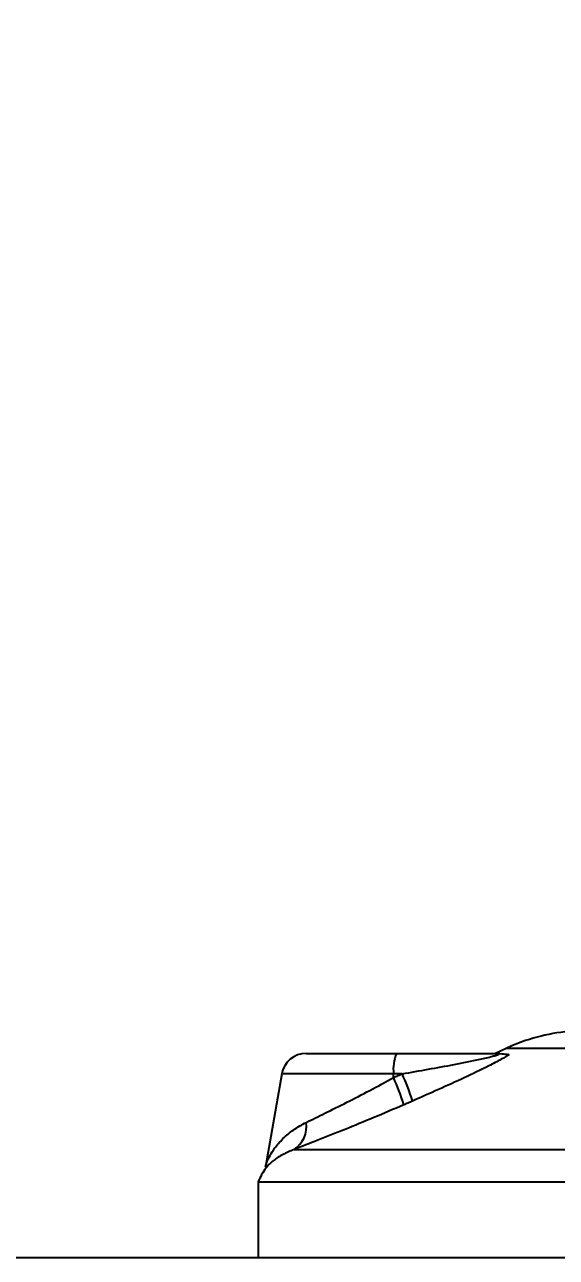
# Model space of a CAD drawing. Header units: millimetres. Extents: x 10 to 584, y 10 to 410.
# Drawn here: x 351.19 to 354.06, y 225.78 to 232.43 of the extents above; entities that cross this region are included whole.
import ezdxf

# ---------------------------------------------------------------- set-up
doc = ezdxf.new("R2010")
doc.units = ezdxf.units.MM
doc.layers.add('2', color=1, linetype='Continuous')
doc.styles.add('SLDTEXTSTYLE0', font='TXT', dxfattribs={"width": 0.7})
doc.dimstyles.new('SLDDIMSTYLE0', dxfattribs={"dimtxt": 3.5, "dimasz": 3.5, "dimexe": 0, "dimexo": 0.0625, "dimgap": 0.875, "dimtad": 1, "dimlfac": 15, "dimrnd": 1e-09, "dimzin": 12, "dimdsep": 46, "dimtxsty": 'SLDTEXTSTYLE0', "dimsah": 1, "dimcen": 0.09, "dimadec": 0, "dimazin": 3, "dimtfac": 1, "dimtofl": 0, "dimtmove": 0, "dimatfit": 3, "dimfxl": 0, "dimfrac": 2, "dimtolj": 1, "dimtzin": 12, "dimarcsym": 0})

# ---------------------------------------------------------------- blocks, each defined once
blk = doc.blocks.new('_D_1')
at = {"layer": '2', "color": 1}
for p, q in [((300.7018, 291.645), (391.2447, 291.645)), ((390.2447, 225.7783), (390.2447, 291.645)), ((264.8185, 225.7783), (391.2447, 225.7783))]:
    blk.add_line(p, q, dxfattribs=at)
for points in [[(390.2447, 291.645), (389.7062, 288.145), (390.7832, 288.145)], [(390.2447, 225.7783), (390.7832, 229.2783), (389.7062, 229.2783)]]:
    blk.add_solid(points, dxfattribs=at)
at = {"layer": '2', "color": 1, "char_height": 3.5, "attachment_point": 1, "rotation": 90, "style": 'SLDTEXTSTYLE0'}
for s, insert in [('50', (385.7184, 263.2932)), ('%%p', (385.733, 259.9537)), ('1000', (385.7184, 248.3064))]:
    blk.add_mtext(s, dxfattribs=dict(at, insert=insert))

msp = doc.modelspace()

# ---------------------------------------------------------------- linework, layer by layer
at = {"color": 7, "linetype": 'Continuous', "lineweight": 25}
for p, q in [((353.78802, 226.90689), (353.72674, 226.87832)), ((352.70704, 226.87832), (353.194, 226.87832)), ((353.194, 226.87832), (353.73187, 226.87832)), ((352.57573, 226.76814), (352.4874, 226.26717)), ((353.17751, 226.74774), (353.17795, 226.76814)), ((353.2244, 226.76814), (353.17795, 226.76814)), ((352.64178, 226.35981), (357.42439, 226.35981)), ((352.44783, 226.18554), (352.44783, 225.77832)), ((352.44783, 226.18554), (357.76115, 226.18554)), ((352.44783, 225.77832), (357.76115, 225.77832))]:
    msp.add_line(p, q, dxfattribs=at)
at = {"color": 59, "linetype": 'Continuous', "lineweight": 25}
for p, q in [((353.78802, 226.90689), (356.43101, 226.90689)), ((353.17795, 226.76814), (352.57573, 226.76814))]:
    msp.add_line(p, q, dxfattribs=at)
at = {"color": 7, "linetype": 'Continuous', "lineweight": 25}
for centre, radius, start, end in [((354.21064, 226.00058), 1, 95, 115), ((352.70704, 226.74498), 0.13333, 90, 170), ((353.40094, 226.7919), 0.22426, 157.33636, 186.083891), ((352.11829, 226.26221), 1.21632, 17.186244, 24.579164), ((352.0737, 226.24091), 1.2146, 17.255732, 24.662919), ((352.55641, 226.48592), 0.15229, 304.097643, 7.707194), ((352.75567, 226.05771), 0.33333, 142.414759, 157.450012)]:
    msp.add_arc(centre, radius, start, end, dxfattribs=at)
for points, knots in [([(353.2244, 226.76814), (353.31791, 226.78465), (353.45818, 226.80942), (353.62146, 226.8417), (353.69806, 226.85905), (353.72871, 226.86772), (353.73891, 226.87127), (353.74393, 226.87341), (353.74684, 226.87521), (353.74746, 226.87662), (353.74591, 226.87764), (353.74342, 226.87795), (353.7421, 226.87811)], [0, 0, 0, 0, 0.5000147, 0.7500861, 0.8749216, 0.9157348, 0.9321086, 0.9463791, 0.9592938, 0.971845, 0.9851067, 1, 1, 1, 1]), ([(353.80161, 226.87304), (353.78789, 226.86438), (353.75697, 226.84488), (353.6732, 226.80104), (353.51438, 226.72462), (353.37388, 226.66278), (353.2803, 226.6216)], [0, 0, 0, 0, 0.1116422, 0.2515372, 0.5015359, 1, 1, 1, 1]), ([(353.73187, 226.87832), (353.73378, 226.87831), (353.73718, 226.87829), (353.7406, 226.87816), (353.7421, 226.87811)], [0, 0, 0, 0, 0.55989787, 1, 1, 1, 1]), ([(353.7421, 226.87811), (353.7548, 226.87696), (353.78028, 226.87465), (353.79448, 226.87358), (353.80161, 226.87304)], [0, 0, 0, 0, 0.4980998, 1, 1, 1, 1]), ([(353.17751, 226.74774), (353.18626, 226.75155), (353.20189, 226.75836), (353.21752, 226.76515), (353.2244, 226.76814)], [0, 0, 0, 0, 0.56, 1, 1, 1, 1]), ([(352.70732, 226.50634), (352.73989, 226.52221), (352.80699, 226.5549), (352.92477, 226.61342), (353.05029, 226.67791), (353.135, 226.72441), (353.17751, 226.74774)], [0, 0, 0, 0, 0.2425881, 0.4997099, 0.7490065, 1, 1, 1, 1]), ([(353.23364, 226.6012), (353.17954, 226.57787), (353.07171, 226.53138), (352.91487, 226.46744), (352.76713, 226.4088), (352.68353, 226.37613), (352.64178, 226.35981)], [0, 0, 0, 0, 0.2510036, 0.5002764, 0.750444, 1, 1, 1, 1]), ([(353.2803, 226.6216), (353.27159, 226.6178), (353.25603, 226.61101), (353.24048, 226.6042), (353.23364, 226.6012)], [0, 0, 0, 0, 0.56, 1, 1, 1, 1]), ([(352.48729, 226.26655), (352.48876, 226.26722), (352.49184, 226.26865), (352.49196, 226.26406), (352.49202, 226.26165)], [0, 0, 0, 0, 0.4750742, 1, 1, 1, 1])]:
    msp.add_open_spline(points, degree=3, knots=knots, dxfattribs=at)
at = {"color": 59, "linetype": 'Continuous', "lineweight": 25}
for points, knots in [([(352.48787, 226.26708), (352.48972, 226.27505), (352.49369, 226.29214), (352.51119, 226.32845), (352.53879, 226.37155), (352.58025, 226.41925), (352.63656, 226.46752), (352.68414, 226.49363), (352.70732, 226.50634)], [0, 0, 0, 0, 0.1270941, 0.2726622, 0.418117, 0.615258, 0.8126155, 1, 1, 1, 1]), ([(352.64178, 226.35981), (352.62119, 226.35149), (352.57919, 226.33454), (352.53301, 226.30346), (352.50413, 226.27781), (352.49436, 226.26386), (352.49202, 226.26052)], [0, 0, 0, 0, 0.2983651, 0.6083516, 0.9060021, 1, 1, 1, 1])]:
    msp.add_open_spline(points, degree=3, knots=knots, dxfattribs=at)

# ---------------------------------------------------------------- dimensions: what is measured, and where the dimension line sits
at = {"layer": '2', "color": 1}
dim = msp.add_linear_dim(base=(390.24471, 291.64498), p1=(263.81849, 225.77832), p2=(299.70183, 291.64498), angle=90, text='1000%%p50', dimstyle='SLDDIMSTYLE0', dxfattribs=at)
dim.commit()
dim.dimension.update_dxf_attribs({"geometry": '_D_1', "text_midpoint": (390.24471, 258.71165), "dimtype": 160})

doc.saveas('drawing.dxf')
